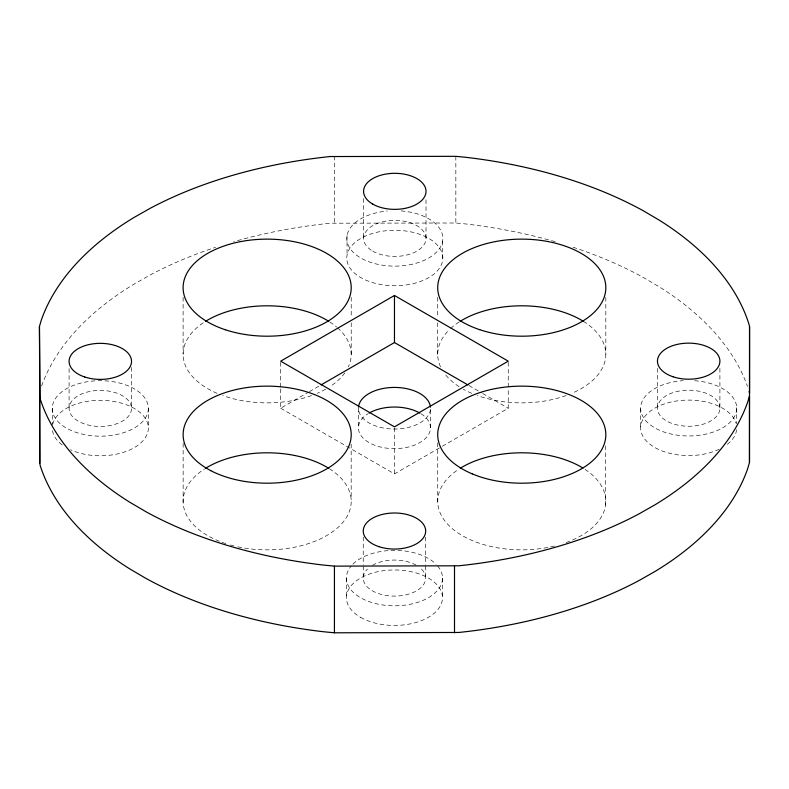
<?xml version="1.0" encoding="UTF-8"?>
<svg xmlns="http://www.w3.org/2000/svg" width="789" height="789" viewBox="0 0 789 789"><rect width="100%" height="100%" fill="white"/><g stroke="black" fill="none" stroke-linecap="round" stroke-linejoin="round"><path stroke-width="0.59" stroke-dasharray="3.94 2.96" d="M280.687 388.918L280.687 408.229L308.341 392.261M309.396 391.65L320.028 385.515M280.687 408.229L394.47 473.913L441.258 446.899M442.313 446.288L508.244 408.229L508.244 388.918M555.219 241.71A360.238 207.98 0 0 0 465.076 223.889L455.845 223.001L330.078 223.208A360.238 207.98 0 0 0 233.751 241.7M468.903 385.515L481.665 392.883M482.72 393.494L508.244 408.229M736.699 407.716L736.699 423.644M719.903 368.404L719.903 408.229A31.225 18.029 0 0 1 673.066 423.841A31.225 18.029 0 0 1 673.066 392.616A31.225 18.029 0 0 1 719.903 408.229M657.454 368.404L657.454 408.229M640.658 408.741L640.658 428.348M605.824 297.364L605.824 354.34M605.35 445.884L605.35 506.499M508.244 362.368L508.244 387.715M455.845 156.33L455.845 223.001M442.56 241.335L442.56 260.942A48.03 27.733 0 0 1 366.52 280.42A48.03 27.733 0 0 1 375.317 232.656A48.03 27.733 0 0 1 442.56 260.942M442.501 578.09L442.501 597.697M437.717 297.364L437.717 317.967M437.717 322.819L437.717 354.34M437.727 442.866L437.727 502.258M430.488 427.835L430.488 408.229A36.028 20.8 0 0 1 394.47 429.029A36.028 20.8 0 0 1 358.443 408.229L358.443 427.835M426.021 199.785L426.021 238.396M425.685 537.062L425.685 564.816M425.685 566.019L425.685 578.09M394.47 428.062L394.47 473.913M363.581 198.572L363.581 238.396M363.246 537.062L363.246 564.816M363.246 566.019L363.246 578.09M351.213 297.364L351.213 317.967M351.213 322.819L351.213 354.34M351.174 444.108L351.174 499.871M347.042 235.467L347.042 255.074M346.44 578.09L346.44 597.697M334.428 156.163L334.428 222.833M280.687 362.368L280.687 387.715M183.107 297.364L183.107 354.34M183.147 443.398L183.147 502.8M148.342 408.436A48.03 27.733 0 0 1 76.296 432.451A48.03 27.733 0 0 1 76.296 384.411A48.03 27.733 0 0 1 148.342 408.436L148.342 428.042M131.526 367.408L131.526 408.436A31.225 18.029 0 0 1 84.699 424.038A31.225 18.029 0 0 1 84.699 392.823A31.225 18.029 0 0 1 131.526 408.436M69.087 368.611L69.087 408.436M52.271 408.436L52.271 424.364M41.59 386.008A360.238 207.98 0 0 1 134.041 284.139L150.186 274.976A360.238 207.98 0 0 1 215.555 247.322M573.09 247.223A360.238 207.98 0 0 1 643.36 277.481L659.219 286.801A360.238 207.98 0 0 1 747.469 386.383M344.823 372.911A84.058 48.533 0 0 1 329.822 386.679M325.63 389.204A84.058 48.533 0 0 1 317.227 393.317M311.527 395.555A84.058 48.533 0 0 1 222.794 395.555M217.093 393.317A84.058 48.533 0 0 1 204.499 321.991M329.822 321.991A84.058 48.533 0 0 1 336.627 327.011M337.495 327.77A84.058 48.533 0 0 1 348.353 366.895M583.377 321.32A84.058 48.533 0 0 1 571.838 393.317M566.137 395.555A84.058 48.533 0 0 1 477.404 395.555M471.704 393.317A84.058 48.533 0 0 1 463.311 389.204M459.109 386.679A84.058 48.533 0 0 1 444.118 372.911M440.578 366.895A84.058 48.533 0 0 1 448.98 330.068M450.588 328.53A84.058 48.533 0 0 1 459.109 321.991M585.014 469.366A84.058 48.533 0 0 1 565.92 542.625M554.509 546.027A84.058 48.533 0 0 1 453.734 529.833A84.058 48.533 0 0 1 458.34 469.494M329.417 468.725A84.058 48.533 0 0 1 335.897 529.261A84.058 48.533 0 0 1 235.014 546.175M233.84 545.889A84.058 48.533 0 0 1 230.368 544.962M225.851 543.601A84.058 48.533 0 0 1 204.479 469.001M421.02 413.781A36.028 20.8 0 0 1 419.57 442.757A36.028 20.8 0 0 1 369.36 442.757A36.028 20.8 0 0 1 367.911 413.781M52.685 424.423A48.03 27.733 0 0 1 114.977 401.631A48.03 27.733 0 0 1 142.691 441.081A48.03 27.733 0 0 1 70.517 449.789M62.203 444.917A48.03 27.733 0 0 1 52.459 430.449M736.601 429.739A48.03 27.733 0 0 1 727.32 444.306M719.164 449.266A48.03 27.733 0 0 1 646.862 441.485A48.03 27.733 0 0 1 672.603 401.7A48.03 27.733 0 0 1 736.029 423.19M421.504 569.076A31.225 18.029 0 0 1 394.47 596.109A31.225 18.029 0 0 1 367.427 569.076M372.388 565.338A31.225 18.029 0 0 1 416.543 565.338M437.737 566.048A48.03 27.733 0 0 1 394.47 605.814A48.03 27.733 0 0 1 351.194 566.048M352.87 564.224A48.03 27.733 0 0 1 436.061 564.224M401.118 210.91A48.03 27.733 0 0 1 435.508 253.121A48.03 27.733 0 0 1 354.715 253.673A48.03 27.733 0 0 1 387.35 210.998M694.636 380.712A48.03 27.733 0 0 1 729.154 423.16A48.03 27.733 0 0 1 647.927 422.904A48.03 27.733 0 0 1 683.235 380.673M360.504 617.304A48.03 27.733 0 0 0 440.864 604.877A48.03 27.733 0 0 0 382.034 570.911A48.03 27.733 0 0 0 360.504 617.304M372.724 251.139A31.225 18.029 0 0 0 424.955 243.061A31.225 18.029 0 0 0 386.718 220.989A31.225 18.029 0 0 0 372.724 251.139"/><path stroke-width="1.18" d="M749.481 462.502L749.55 326.498L748.899 323.993A360.238 207.98 0 0 0 659.219 220.131L643.36 210.811A360.238 207.98 0 0 0 465.076 157.218L455.845 156.33L330.078 156.538A360.238 207.98 0 0 0 150.186 208.306L134.041 217.468A360.238 207.98 0 0 0 41.215 320.403L39.45 326.498L40.032 465.007A360.238 207.98 0 0 0 129.712 568.869L145.57 578.189A360.238 207.98 0 0 0 323.865 631.782L334.428 632.798L458.853 632.462A360.238 207.98 0 0 0 638.745 580.694L654.89 571.532A360.238 207.98 0 0 0 747.716 468.597L749.481 462.502L749.481 395.831L747.716 401.926A360.238 207.98 0 0 1 654.89 504.861L638.745 514.024A360.238 207.98 0 0 1 458.853 565.792L334.428 566.127L323.865 565.111A360.238 207.98 0 0 1 145.57 511.519L129.712 502.198A360.238 207.98 0 0 1 40.032 398.337L39.45 326.498M394.47 295.481L280.687 361.165L394.47 426.849L508.244 361.165L394.47 295.481L394.47 342.534L321.093 384.894M394.47 342.534L467.838 384.894M749.116 391.492L749.55 393.169L749.55 326.498M454.503 566.167L454.503 632.837M334.428 566.127L334.428 632.798M39.598 396.65L39.598 463.321M205.564 321.32A84.058 48.533 0 0 1 328.766 321.32M460.165 321.32A84.058 48.533 0 0 1 583.377 321.32M460.352 468.202A84.058 48.533 0 0 1 582.982 468.074M205.446 468.38A84.058 48.533 0 0 1 328.362 468.074M368.996 413.13A36.028 20.8 0 0 1 419.935 413.13M358.492 407.144A36.028 20.8 0 0 1 394.47 387.429A36.028 20.8 0 0 1 430.439 407.144M225.131 329.694A84.058 48.533 0 0 0 351.213 287.669A84.058 48.533 0 0 0 225.131 245.635A84.058 48.533 0 0 0 225.131 329.694M479.742 329.694A84.058 48.533 0 0 0 605.824 287.669A84.058 48.533 0 0 0 479.742 245.635A84.058 48.533 0 0 0 479.742 329.694M472.236 473.873A84.058 48.533 0 0 0 605.35 439.828A84.058 48.533 0 0 0 487.72 390.299A84.058 48.533 0 0 0 472.236 473.873M210.791 470.658A84.058 48.533 0 0 0 349.349 444.848A84.058 48.533 0 0 0 241.345 388.484A84.058 48.533 0 0 0 210.791 470.658M378.858 546.639A31.225 18.029 0 0 0 425.685 531.027A31.225 18.029 0 0 0 378.858 515.414A31.225 18.029 0 0 0 378.858 546.639M673.066 376.777A31.225 18.029 0 0 0 719.903 361.165A31.225 18.029 0 0 0 673.066 345.552A31.225 18.029 0 0 0 673.066 376.777M372.724 204.085A31.225 18.029 0 0 0 424.955 195.997A31.225 18.029 0 0 0 386.718 173.925A31.225 18.029 0 0 0 372.724 204.085M84.699 376.984A31.225 18.029 0 0 0 131.526 361.372A31.225 18.029 0 0 0 84.699 345.76A31.225 18.029 0 0 0 84.699 376.984"/></g></svg>
